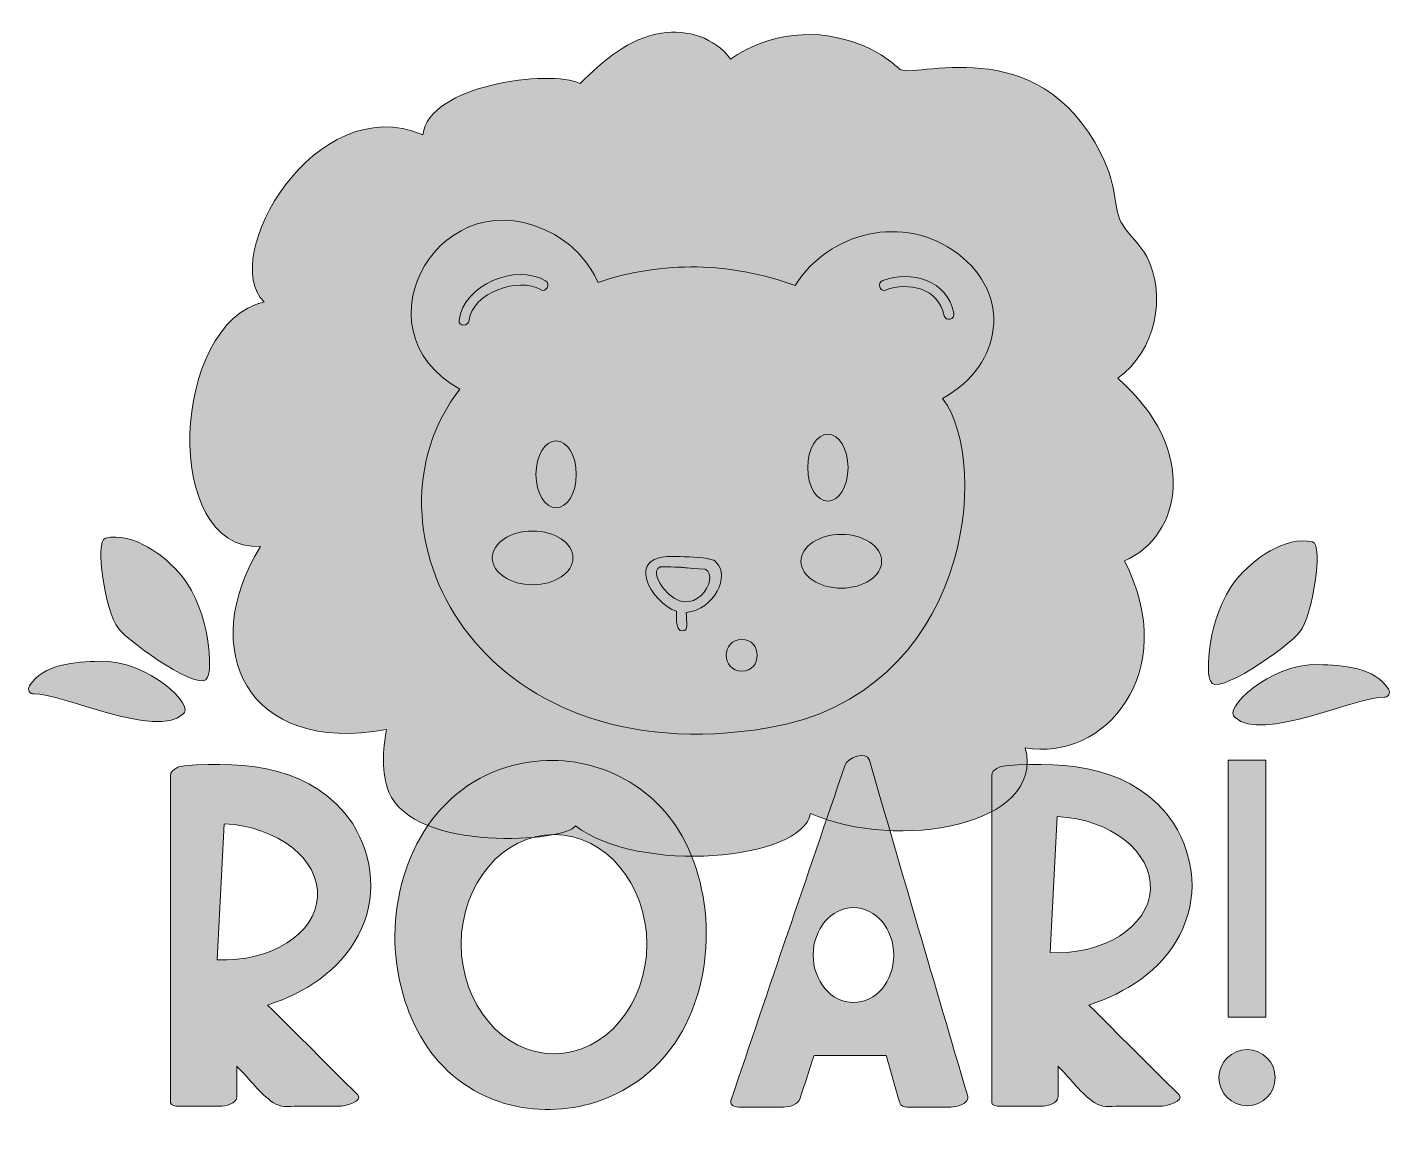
# Model space of a CAD drawing. Header units: inches. Extents: x 54 to 378, y 85 to 345.
import ezdxf

# ---------------------------------------------------------------- set-up
doc = ezdxf.new("R2010")
doc.units = ezdxf.units.IN
doc.header["$MEASUREMENT"] = 0
doc.layers.add('Calque 1', color=7, linetype='Continuous')

# ---------------------------------------------------------------- blocks, each defined once
blk = doc.blocks.new('block 5')
at = {"layer": 'Calque 1', "true_color": 0x343434}
h = blk.add_hatch(color=250, dxfattribs=at)
h.dxf.hatch_style = 2
edge = h.paths.add_edge_path()
edge.add_spline(control_points=[(258, 282.9), (263.7, 284.9), (270.6, 283.4), (272, 276.8), (272.3, 275.3), (274.6, 275.9), (274.3, 277.4), (272.7, 285.3), (264.2, 287.6), (257.4, 285.2), (256, 284.7), (256.6, 282.4), (258, 282.9), (258, 282.9), (258, 282.9), (258, 282.9)], knot_values=[0, 0, 0, 0, 1, 1, 1, 2, 2, 2, 3, 3, 3, 4, 4, 4, 5, 5, 5, 5], degree=3, periodic=1)
at = {"layer": 'Calque 1', "lineweight": 0}
blk.add_open_spline([(258, 282.9), (263.7, 284.9), (270.6, 283.4), (272, 276.8), (272.3, 275.3), (274.6, 275.9), (274.3, 277.4), (272.7, 285.3), (264.2, 287.6), (257.4, 285.2), (256, 284.7), (256.6, 282.4), (258, 282.9), (258, 282.9), (258, 282.9), (258, 282.9)], degree=3, knots=[0, 0, 0, 0, 1, 1, 1, 2, 2, 2, 3, 3, 3, 4, 4, 4, 5, 5, 5, 5], dxfattribs=at)
blk = doc.blocks.new('block 6')
at = {"layer": 'Calque 1', "true_color": 0x343434}
h = blk.add_hatch(color=250, dxfattribs=at)
h.dxf.hatch_style = 2
edge = h.paths.add_edge_path()
edge.add_spline(control_points=[(177.1, 285.1), (170, 289.3), (157.6, 284.2), (156.5, 275.7), (156.3, 274.2), (158.7, 274.2), (158.9, 275.7), (159.7, 282.3), (170.7, 286.1), (175.9, 283), (177.2, 282.2), (178.4, 284.3), (177.1, 285.1), (177.1, 285.1), (177.1, 285.1), (177.1, 285.1)], knot_values=[0, 0, 0, 0, 1, 1, 1, 2, 2, 2, 3, 3, 3, 4, 4, 4, 5, 5, 5, 5], degree=3, periodic=1)
at = {"layer": 'Calque 1', "lineweight": 0}
blk.add_open_spline([(177.1, 285.1), (170, 289.3), (157.6, 284.2), (156.5, 275.7), (156.3, 274.2), (158.7, 274.2), (158.9, 275.7), (159.7, 282.3), (170.7, 286.1), (175.9, 283), (177.2, 282.2), (178.4, 284.3), (177.1, 285.1), (177.1, 285.1), (177.1, 285.1), (177.1, 285.1)], degree=3, knots=[0, 0, 0, 0, 1, 1, 1, 2, 2, 2, 3, 3, 3, 4, 4, 4, 5, 5, 5, 5], dxfattribs=at)
blk = doc.blocks.new('block 4')
at = {"layer": 'Calque 1'}
for name in ['block 6', 'block 5']:
    blk.add_blockref(name, (0, 0), dxfattribs=at)
blk = doc.blocks.new('block 7')
at = {"layer": 'Calque 1', "true_color": 0x343434}
h = blk.add_hatch(color=250, dxfattribs=at)
h.dxf.hatch_style = 2
edge = h.paths.add_edge_path()
edge.add_spline(control_points=[(223.8, 192.1), (228.7, 192.1), (228.7, 199.7), (223.8, 199.7), (218.9, 199.7), (218.9, 192.1), (223.8, 192.1), (223.8, 192.1), (223.8, 192.1), (223.8, 192.1)], knot_values=[0, 0, 0, 0, 1, 1, 1, 2, 2, 2, 3, 3, 3, 3], degree=3, periodic=1)
at = {"layer": 'Calque 1', "lineweight": 0}
blk.add_open_spline([(223.8, 192.1), (228.7, 192.1), (228.7, 199.7), (223.8, 199.7), (218.9, 199.7), (218.9, 192.1), (223.8, 192.1), (223.8, 192.1), (223.8, 192.1), (223.8, 192.1)], degree=3, knots=[0, 0, 0, 0, 1, 1, 1, 2, 2, 2, 3, 3, 3, 3], dxfattribs=at)
blk = doc.blocks.new('block 3')
at = {"layer": 'Calque 1', "true_color": 0xd27444}
h = blk.add_hatch(color=23, dxfattribs=at)
h.dxf.hatch_style = 2
edge = h.paths.add_edge_path()
edge.add_spline(control_points=[(313.3, 261.9), (322.4, 268.5), (325, 281.4), (320.2, 290.9), (318.7, 293.8), (316.2, 295.7), (314.5, 298.4), (312, 302.3), (313.8, 306.3), (309.3, 315.4), (294.3, 345.4), (264.3, 332.8), (261.3, 335.6), (258.6, 338.1), (255.6, 340), (252.2, 341.3), (242, 345.5), (230.1, 344.3), (221.1, 337.9), (217.4, 343.1), (210.9, 345), (204.7, 344.1), (196.9, 342.9), (190.8, 337.5), (185.3, 332.1), (178.2, 335.6), (149.1, 331.7), (147.9, 319.9), (122.1, 330.8), (99.1, 290.5), (110.1, 280.1), (87.9, 275), (85.5, 220.8), (109.2, 221.8), (94, 197.3), (106, 172.1), (139.2, 178.2), (138.4, 173.3), (137.9, 168), (139.8, 163.3), (145.7, 148.9), (182.1, 151.4), (184.2, 155.3), (199.3, 143.7), (237.9, 147), (240.2, 158.2), (260.9, 149.2), (296.1, 155.2), (291.3, 173.9), (310, 170.4), (328.6, 191.8), (314.9, 218.4), (328.5, 224.3), (332.8, 244.8), (313.3, 261.9)], knot_values=[0, 0, 0, 0, 1, 1, 1, 2, 2, 2, 3, 3, 3, 4, 4, 4, 5, 5, 5, 6, 6, 6, 7, 7, 7, 8, 8, 8, 9, 9, 9, 10, 10, 10, 11, 11, 11, 12, 12, 12, 13, 13, 13, 14, 14, 14, 15, 15, 15, 16, 16, 16, 17, 17, 17, 18, 18, 18, 18], degree=3, periodic=1)
at = {"layer": 'Calque 1', "true_color": 0xd1b05a}
h = blk.add_hatch(color=43, dxfattribs=at)
h.dxf.hatch_style = 2
edge = h.paths.add_edge_path()
edge.add_spline(control_points=[(275.3, 291.5), (262.3, 301.3), (244.6, 296.8), (236.5, 284), (221.5, 289.5), (204.9, 290), (189.6, 284.7), (187.4, 289.4), (183.9, 293.5), (179.2, 296.1), (152.6, 311), (130.8, 273.6), (156.7, 259.3), (131.2, 226.7), (160.3, 167), (230, 178.6), (277.8, 186.5), (283.5, 241.4), (271.6, 257.1), (286.3, 265.2), (287.9, 282), (275.3, 291.5)], knot_values=[0, 0, 0, 0, 1, 1, 1, 2, 2, 2, 3, 3, 3, 4, 4, 4, 5, 5, 5, 6, 6, 6, 7, 7, 7, 7], degree=3, periodic=1)
at = {"layer": 'Calque 1', "true_color": 0x343434}
h = blk.add_hatch(color=250, dxfattribs=at)
h.dxf.hatch_style = 2
edge = h.paths.add_edge_path()
edge.add_spline(control_points=[(179.6, 247), (182.25, 247), (184.4, 243.42), (184.4, 239), (184.4, 234.58), (182.25, 231), (179.6, 231), (176.95, 231), (174.8, 234.58), (174.8, 239), (174.8, 243.42), (176.95, 247), (179.6, 247)], knot_values=[0, 0, 0, 0, 1, 1, 1, 2, 2, 2, 3, 3, 3, 4, 4, 4, 4], degree=3, periodic=1)
h = blk.add_hatch(color=250, dxfattribs=at)
h.dxf.hatch_style = 2
edge = h.paths.add_edge_path()
edge.add_spline(control_points=[(244.3, 248.6), (246.95, 248.6), (249.1, 245.02), (249.1, 240.6), (249.1, 236.18), (246.95, 232.6), (244.3, 232.6), (241.65, 232.6), (239.5, 236.18), (239.5, 240.6), (239.5, 245.02), (241.65, 248.6), (244.3, 248.6)], knot_values=[0, 0, 0, 0, 1, 1, 1, 2, 2, 2, 3, 3, 3, 4, 4, 4, 4], degree=3, periodic=1)
at = {"layer": 'Calque 1', "true_color": 0xf4e3bd}
h = blk.add_hatch(color=254, dxfattribs=at)
h.dxf.hatch_style = 2
edge = h.paths.add_edge_path()
edge.add_spline(control_points=[(174, 225.5), (179.3, 225.5), (183.6, 222.63), (183.6, 219.1), (183.6, 215.57), (179.3, 212.7), (174, 212.7), (168.7, 212.7), (164.4, 215.57), (164.4, 219.1), (164.4, 222.63), (168.7, 225.5), (174, 225.5)], knot_values=[0, 0, 0, 0, 1, 1, 1, 2, 2, 2, 3, 3, 3, 4, 4, 4, 4], degree=3, periodic=1)
h = blk.add_hatch(color=254, dxfattribs=at)
h.dxf.hatch_style = 2
edge = h.paths.add_edge_path()
edge.add_spline(control_points=[(247.5, 224.7), (252.8, 224.7), (257.1, 221.83), (257.1, 218.3), (257.1, 214.77), (252.8, 211.9), (247.5, 211.9), (242.2, 211.9), (237.9, 214.77), (237.9, 218.3), (237.9, 221.83), (242.2, 224.7), (247.5, 224.7)], knot_values=[0, 0, 0, 0, 1, 1, 1, 2, 2, 2, 3, 3, 3, 4, 4, 4, 4], degree=3, periodic=1)
at = {"layer": 'Calque 1', "true_color": 0x343434}
h = blk.add_hatch(color=250, dxfattribs=at)
h.dxf.hatch_style = 2
edge = h.paths.add_edge_path()
edge.add_spline(control_points=[(217.7, 218), (217.4, 218.6), (216.9, 218.7), (216.4, 218.7), (214.4, 219.4), (210.4, 219.4), (208.3, 219.4), (195.2, 220.3), (202.4, 208.2), (208.3, 206.4), (208.2, 204), (208.2, 201.7), (209.6, 201.7), (211.3, 201.7), (210.6, 203.6), (210.6, 206.1), (217.3, 206.7), (221.1, 215.1), (217.7, 218)], knot_values=[0, 0, 0, 0, 1, 1, 1, 2, 2, 2, 3, 3, 3, 4, 4, 4, 5, 5, 5, 6, 6, 6, 6], degree=3, periodic=1)
edge = h.paths.add_edge_path()
edge.add_spline(control_points=[(205.2, 211.8), (204.2, 213.1), (202.3, 216), (204.4, 217), (212.9, 216.8), (206.1, 217), (215.1, 216.4), (218.9, 214.4), (212, 203.3), (205.2, 211.8)], knot_values=[0, 0, 0, 0, 1, 1, 1, 2, 2, 2, 3, 3, 3, 3], degree=3, periodic=1)
at = {"layer": 'Calque 1', "lineweight": 0}
for points, knots in [([(313.3, 261.9), (322.4, 268.5), (325, 281.4), (320.2, 290.9), (318.7, 293.8), (316.2, 295.7), (314.5, 298.4), (312, 302.3), (313.8, 306.3), (309.3, 315.4), (294.3, 345.4), (264.3, 332.8), (261.3, 335.6), (258.6, 338.1), (255.6, 340), (252.2, 341.3), (242, 345.5), (230.1, 344.3), (221.1, 337.9), (217.4, 343.1), (210.9, 345), (204.7, 344.1), (196.9, 342.9), (190.8, 337.5), (185.3, 332.1), (178.2, 335.6), (149.1, 331.7), (147.9, 319.9), (122.1, 330.8), (99.1, 290.5), (110.1, 280.1), (87.9, 275), (85.5, 220.8), (109.2, 221.8), (94, 197.3), (106, 172.1), (139.2, 178.2), (138.4, 173.3), (137.9, 168), (139.8, 163.3), (145.7, 148.9), (182.1, 151.4), (184.2, 155.3), (199.3, 143.7), (237.9, 147), (240.2, 158.2), (260.9, 149.2), (296.1, 155.2), (291.3, 173.9), (310, 170.4), (328.6, 191.8), (314.9, 218.4), (328.5, 224.3), (332.8, 244.8), (313.3, 261.9)], [0, 0, 0, 0, 1, 1, 1, 2, 2, 2, 3, 3, 3, 4, 4, 4, 5, 5, 5, 6, 6, 6, 7, 7, 7, 8, 8, 8, 9, 9, 9, 10, 10, 10, 11, 11, 11, 12, 12, 12, 13, 13, 13, 14, 14, 14, 15, 15, 15, 16, 16, 16, 17, 17, 17, 18, 18, 18, 18]), ([(275.3, 291.5), (262.3, 301.3), (244.6, 296.8), (236.5, 284), (221.5, 289.5), (204.9, 290), (189.6, 284.7), (187.4, 289.4), (183.9, 293.5), (179.2, 296.1), (152.6, 311), (130.8, 273.6), (156.7, 259.3), (131.2, 226.7), (160.3, 167), (230, 178.6), (277.8, 186.5), (283.5, 241.4), (271.6, 257.1), (286.3, 265.2), (287.9, 282), (275.3, 291.5)], [0, 0, 0, 0, 1, 1, 1, 2, 2, 2, 3, 3, 3, 4, 4, 4, 5, 5, 5, 6, 6, 6, 7, 7, 7, 7]), ([(179.6, 247), (182.25, 247), (184.4, 243.42), (184.4, 239), (184.4, 234.58), (182.25, 231), (179.6, 231), (176.95, 231), (174.8, 234.58), (174.8, 239), (174.8, 243.42), (176.95, 247), (179.6, 247)], [0, 0, 0, 0, 1, 1, 1, 2, 2, 2, 3, 3, 3, 4, 4, 4, 4]), ([(244.3, 248.6), (246.95, 248.6), (249.1, 245.02), (249.1, 240.6), (249.1, 236.18), (246.95, 232.6), (244.3, 232.6), (241.65, 232.6), (239.5, 236.18), (239.5, 240.6), (239.5, 245.02), (241.65, 248.6), (244.3, 248.6)], [0, 0, 0, 0, 1, 1, 1, 2, 2, 2, 3, 3, 3, 4, 4, 4, 4]), ([(174, 225.5), (179.3, 225.5), (183.6, 222.63), (183.6, 219.1), (183.6, 215.57), (179.3, 212.7), (174, 212.7), (168.7, 212.7), (164.4, 215.57), (164.4, 219.1), (164.4, 222.63), (168.7, 225.5), (174, 225.5)], [0, 0, 0, 0, 1, 1, 1, 2, 2, 2, 3, 3, 3, 4, 4, 4, 4]), ([(247.5, 224.7), (252.8, 224.7), (257.1, 221.83), (257.1, 218.3), (257.1, 214.77), (252.8, 211.9), (247.5, 211.9), (242.2, 211.9), (237.9, 214.77), (237.9, 218.3), (237.9, 221.83), (242.2, 224.7), (247.5, 224.7)], [0, 0, 0, 0, 1, 1, 1, 2, 2, 2, 3, 3, 3, 4, 4, 4, 4]), ([(217.7, 218), (217.4, 218.6), (216.9, 218.7), (216.4, 218.7), (214.4, 219.4), (210.4, 219.4), (208.3, 219.4), (195.2, 220.3), (202.4, 208.2), (208.3, 206.4), (208.2, 204), (208.2, 201.7), (209.6, 201.7), (211.3, 201.7), (210.6, 203.6), (210.6, 206.1), (217.3, 206.7), (221.1, 215.1), (217.7, 218)], [0, 0, 0, 0, 1, 1, 1, 2, 2, 2, 3, 3, 3, 4, 4, 4, 5, 5, 5, 6, 6, 6, 6]), ([(205.2, 211.8), (204.2, 213.1), (202.3, 216), (204.4, 217), (212.9, 216.8), (206.1, 217), (215.1, 216.4), (218.9, 214.4), (212, 203.3), (205.2, 211.8)], [0, 0, 0, 0, 1, 1, 1, 2, 2, 2, 3, 3, 3, 3])]:
    blk.add_open_spline(points, degree=3, knots=knots, dxfattribs=at)
at = {"layer": 'Calque 1'}
for name in ['block 4', 'block 7']:
    blk.add_blockref(name, (0, 0), dxfattribs=at)
blk = doc.blocks.new('block 9')
at = {"layer": 'Calque 1', "true_color": 0xa3c18f}
h = blk.add_hatch(color=253, dxfattribs=at)
h.dxf.hatch_style = 2
edge = h.paths.add_edge_path()
edge.add_spline(control_points=[(171.7, 170.2), (151.9, 166.4), (141.4, 148.2), (141.2, 129.1), (141.4, 112.2), (149, 95.4), (166, 89.6), (180.2, 84.8), (196.4, 89.3), (205.9, 100.9), (217.3, 114.8), (218.2, 137.4), (209.6, 152.8), (202.1, 166.3), (186.6, 173.1), (171.7, 170.2)], knot_values=[0, 0, 0, 0, 1, 1, 1, 2, 2, 2, 3, 3, 3, 4, 4, 4, 5, 5, 5, 5], degree=3, periodic=1)
edge = h.paths.add_edge_path()
edge.add_spline(control_points=[(179.1, 101), (166.9, 101), (157, 112.7), (157, 127.1), (157, 141.5), (166.9, 153.2), (179.1, 153.2), (191.3, 153.2), (201.2, 141.5), (201.2, 127.1), (201.2, 112.7), (191.3, 101), (179.1, 101)], knot_values=[0, 0, 0, 0, 1, 1, 1, 2, 2, 2, 3, 3, 3, 4, 4, 4, 4], degree=3, periodic=1)
at = {"layer": 'Calque 1', "true_color": 0x668852}
h = blk.add_hatch(color=85, dxfattribs=at)
h.dxf.hatch_style = 2
edge = h.paths.add_edge_path()
edge.add_spline(control_points=[(254.2, 170.9), (253.5, 173.3), (248.9, 171.4), (248.4, 169.8), (239.3, 143.1), (230.2, 116.5), (221.2, 89.8), (221.1, 89.4), (221.2, 89.1), (221.4, 88.9), (221.6, 88.6), (222.1, 88.3), (223.1, 88.3), (226.6, 88.3), (230.1, 88.3), (233.7, 88.3), (235.2, 88.3), (237.2, 88.8), (237.7, 90.4), (238.8, 93.8), (239.9, 97.2), (241, 100.6), (246.8, 100.6), (252.5, 100.6), (258.2, 100.6), (259.3, 96.8), (260.3, 93.1), (261.4, 89.3), (261.6, 88.6), (262.5, 88.3), (263.2, 88.3), (266.7, 88.3), (270.1, 88.3), (273.6, 88.3), (274.7, 88.3), (278.1, 89), (277.6, 90.9), (269.7, 117.6), (261.9, 144.3), (254.2, 170.9)], knot_values=[0, 0, 0, 0, 1, 1, 1, 2, 2, 2, 3, 3, 3, 4, 4, 4, 5, 5, 5, 6, 6, 6, 7, 7, 7, 8, 8, 8, 9, 9, 9, 10, 10, 10, 11, 11, 11, 12, 12, 12, 13, 13, 13, 13], degree=3, periodic=1)
edge = h.paths.add_edge_path()
edge.add_spline(control_points=[(250.4, 113.2), (245.1, 113.2), (240.8, 118.3), (240.8, 124.5), (240.8, 130.7), (245.1, 135.8), (250.4, 135.8), (255.7, 135.8), (260, 130.7), (260, 124.5), (260, 118.2), (255.7, 113.2), (250.4, 113.2)], knot_values=[0, 0, 0, 0, 1, 1, 1, 2, 2, 2, 3, 3, 3, 4, 4, 4, 4], degree=3, periodic=1)
h = blk.add_hatch(color=85, dxfattribs=at)
h.dxf.hatch_style = 2
edge = h.paths.add_edge_path()
edge.add_spline(control_points=[(132.5, 129.2), (137.1, 137.9), (136.2, 147.7), (131.1, 155.9), (121.9, 169.4), (106.1, 170.7), (91.1, 169.6), (90, 169.5), (87.8, 168.8), (87.8, 167.3), (87.8, 141.3), (87.8, 115.3), (87.8, 89.3), (87.8, 88.6), (89.2, 88.5), (89.5, 88.5), (92.8, 88.5), (96.2, 88.5), (99.5, 88.5), (100.8, 88.5), (103.6, 89.1), (103.6, 90.8), (103.6, 93.2), (103.6, 95.6), (103.6, 98), (103.7, 97.9), (103.8, 97.8), (104, 97.6), (106.6, 95), (109.2, 91.4), (112.2, 89.4), (114, 88.1), (115.8, 88.5), (118.1, 88.5), (121.6, 88.5), (125, 88.5), (128.5, 88.5), (129.3, 88.5), (133.8, 89.7), (132.4, 91.2), (125.2, 98.3), (118.1, 105.5), (110.9, 112.6), (119.8, 115.5), (128, 120.7), (132.5, 129.2)], knot_values=[0, 0, 0, 0, 1, 1, 1, 2, 2, 2, 3, 3, 3, 4, 4, 4, 5, 5, 5, 6, 6, 6, 7, 7, 7, 8, 8, 8, 9, 9, 9, 10, 10, 10, 11, 11, 11, 12, 12, 12, 13, 13, 13, 14, 14, 14, 15, 15, 15, 15], degree=3, periodic=1)
edge = h.paths.add_edge_path()
edge.add_spline(control_points=[(122.8, 138.4), (122.3, 129.5), (111.6, 122.8), (98.9, 123.4), (98.9, 123.4), (100.6, 155.8), (100.6, 155.8), (113.3, 155.1), (123.3, 147.3), (122.8, 138.4)], knot_values=[0, 0, 0, 0, 1, 1, 1, 2, 2, 2, 3, 3, 3, 3], degree=3, periodic=1)
at = {"layer": 'Calque 1', "true_color": 0xa3c18f}
h = blk.add_hatch(color=253, dxfattribs=at)
h.dxf.hatch_style = 2
edge = h.paths.add_edge_path()
edge.add_spline(control_points=[(328, 129.2), (332.6, 137.9), (331.7, 147.7), (326.6, 155.9), (317.4, 169.4), (301.6, 170.7), (286.6, 169.6), (285.5, 169.5), (283.3, 168.8), (283.3, 167.3), (283.3, 141.3), (283.3, 115.3), (283.3, 89.3), (283.3, 88.6), (284.7, 88.5), (285, 88.5), (288.3, 88.5), (291.7, 88.5), (295, 88.5), (296.3, 88.5), (299.1, 89.1), (299.1, 90.8), (299.1, 93.2), (299.1, 95.6), (299.1, 98), (299.2, 97.9), (299.3, 97.8), (299.5, 97.6), (302.1, 95), (304.7, 91.4), (307.7, 89.4), (309.5, 88.1), (311.3, 88.5), (313.6, 88.5), (317.1, 88.5), (320.5, 88.5), (324, 88.5), (324.8, 88.5), (329.3, 89.7), (327.9, 91.2), (320.7, 98.3), (313.6, 105.5), (306.4, 112.6), (315.3, 115.5), (323.6, 120.7), (328, 129.2)], knot_values=[0, 0, 0, 0, 1, 1, 1, 2, 2, 2, 3, 3, 3, 4, 4, 4, 5, 5, 5, 6, 6, 6, 7, 7, 7, 8, 8, 8, 9, 9, 9, 10, 10, 10, 11, 11, 11, 12, 12, 12, 13, 13, 13, 14, 14, 14, 15, 15, 15, 15], degree=3, periodic=1)
edge = h.paths.add_edge_path()
edge.add_spline(control_points=[(321.1, 140.1), (320.6, 131.2), (309.9, 124.5), (297.2, 125.1), (297.2, 125.1), (298.9, 157.5), (298.9, 157.5), (311.6, 156.9), (321.5, 149.1), (321.1, 140.1)], knot_values=[0, 0, 0, 0, 1, 1, 1, 2, 2, 2, 3, 3, 3, 3], degree=3, periodic=1)
at = {"layer": 'Calque 1', "true_color": 0x668852}
h = blk.add_hatch(color=85, dxfattribs=at)
h.dxf.hatch_style = 2
h.paths.add_polyline_path([(339.6, 170.9), (348.6, 170.9), (348.6, 109.7), (339.6, 109.7)])
h = blk.add_hatch(color=85, dxfattribs=at)
h.dxf.hatch_style = 2
edge = h.paths.add_edge_path()
edge.add_spline(control_points=[(344.1, 102), (347.8, 102), (350.8, 99), (350.8, 95.3), (350.8, 91.6), (347.8, 88.6), (344.1, 88.6), (340.4, 88.6), (337.4, 91.6), (337.4, 95.3), (337.4, 99), (340.4, 102), (344.1, 102)], knot_values=[0, 0, 0, 0, 1, 1, 1, 2, 2, 2, 3, 3, 3, 4, 4, 4, 4], degree=3, periodic=1)
at = {"layer": 'Calque 1', "lineweight": 0}
blk.add_lwpolyline([(339.6, 170.9), (348.6, 170.9), (348.6, 109.7), (339.6, 109.7), (339.6, 170.9)], dxfattribs=at)
for points, knots in [([(171.7, 170.2), (151.9, 166.4), (141.4, 148.2), (141.2, 129.1), (141.4, 112.2), (149, 95.4), (166, 89.6), (180.2, 84.8), (196.4, 89.3), (205.9, 100.9), (217.3, 114.8), (218.2, 137.4), (209.6, 152.8), (202.1, 166.3), (186.6, 173.1), (171.7, 170.2)], [0, 0, 0, 0, 1, 1, 1, 2, 2, 2, 3, 3, 3, 4, 4, 4, 5, 5, 5, 5]), ([(254.2, 170.9), (253.5, 173.3), (248.9, 171.4), (248.4, 169.8), (239.3, 143.1), (230.2, 116.5), (221.2, 89.8), (221.1, 89.4), (221.2, 89.1), (221.4, 88.9), (221.6, 88.6), (222.1, 88.3), (223.1, 88.3), (226.6, 88.3), (230.1, 88.3), (233.7, 88.3), (235.2, 88.3), (237.2, 88.8), (237.7, 90.4), (238.8, 93.8), (239.9, 97.2), (241, 100.6), (246.8, 100.6), (252.5, 100.6), (258.2, 100.6), (259.3, 96.8), (260.3, 93.1), (261.4, 89.3), (261.6, 88.6), (262.5, 88.3), (263.2, 88.3), (266.7, 88.3), (270.1, 88.3), (273.6, 88.3), (274.7, 88.3), (278.1, 89), (277.6, 90.9), (269.7, 117.6), (261.9, 144.3), (254.2, 170.9)], [0, 0, 0, 0, 1, 1, 1, 2, 2, 2, 3, 3, 3, 4, 4, 4, 5, 5, 5, 6, 6, 6, 7, 7, 7, 8, 8, 8, 9, 9, 9, 10, 10, 10, 11, 11, 11, 12, 12, 12, 13, 13, 13, 13]), ([(132.5, 129.2), (137.1, 137.9), (136.2, 147.7), (131.1, 155.9), (121.9, 169.4), (106.1, 170.7), (91.1, 169.6), (90, 169.5), (87.8, 168.8), (87.8, 167.3), (87.8, 141.3), (87.8, 115.3), (87.8, 89.3), (87.8, 88.6), (89.2, 88.5), (89.5, 88.5), (92.8, 88.5), (96.2, 88.5), (99.5, 88.5), (100.8, 88.5), (103.6, 89.1), (103.6, 90.8), (103.6, 93.2), (103.6, 95.6), (103.6, 98), (103.7, 97.9), (103.8, 97.8), (104, 97.6), (106.6, 95), (109.2, 91.4), (112.2, 89.4), (114, 88.1), (115.8, 88.5), (118.1, 88.5), (121.6, 88.5), (125, 88.5), (128.5, 88.5), (129.3, 88.5), (133.8, 89.7), (132.4, 91.2), (125.2, 98.3), (118.1, 105.5), (110.9, 112.6), (119.8, 115.5), (128, 120.7), (132.5, 129.2)], [0, 0, 0, 0, 1, 1, 1, 2, 2, 2, 3, 3, 3, 4, 4, 4, 5, 5, 5, 6, 6, 6, 7, 7, 7, 8, 8, 8, 9, 9, 9, 10, 10, 10, 11, 11, 11, 12, 12, 12, 13, 13, 13, 14, 14, 14, 15, 15, 15, 15]), ([(328, 129.2), (332.6, 137.9), (331.7, 147.7), (326.6, 155.9), (317.4, 169.4), (301.6, 170.7), (286.6, 169.6), (285.5, 169.5), (283.3, 168.8), (283.3, 167.3), (283.3, 141.3), (283.3, 115.3), (283.3, 89.3), (283.3, 88.6), (284.7, 88.5), (285, 88.5), (288.3, 88.5), (291.7, 88.5), (295, 88.5), (296.3, 88.5), (299.1, 89.1), (299.1, 90.8), (299.1, 93.2), (299.1, 95.6), (299.1, 98), (299.2, 97.9), (299.3, 97.8), (299.5, 97.6), (302.1, 95), (304.7, 91.4), (307.7, 89.4), (309.5, 88.1), (311.3, 88.5), (313.6, 88.5), (317.1, 88.5), (320.5, 88.5), (324, 88.5), (324.8, 88.5), (329.3, 89.7), (327.9, 91.2), (320.7, 98.3), (313.6, 105.5), (306.4, 112.6), (315.3, 115.5), (323.6, 120.7), (328, 129.2)], [0, 0, 0, 0, 1, 1, 1, 2, 2, 2, 3, 3, 3, 4, 4, 4, 5, 5, 5, 6, 6, 6, 7, 7, 7, 8, 8, 8, 9, 9, 9, 10, 10, 10, 11, 11, 11, 12, 12, 12, 13, 13, 13, 14, 14, 14, 15, 15, 15, 15]), ([(321.1, 140.1), (320.6, 131.2), (309.9, 124.5), (297.2, 125.1), (297.2, 125.1), (298.9, 157.5), (298.9, 157.5), (311.6, 156.9), (321.5, 149.1), (321.1, 140.1)], [0, 0, 0, 0, 1, 1, 1, 2, 2, 2, 3, 3, 3, 3]), ([(122.8, 138.4), (122.3, 129.5), (111.6, 122.8), (98.9, 123.4), (98.9, 123.4), (100.6, 155.8), (100.6, 155.8), (113.3, 155.1), (123.3, 147.3), (122.8, 138.4)], [0, 0, 0, 0, 1, 1, 1, 2, 2, 2, 3, 3, 3, 3]), ([(179.1, 101), (166.9, 101), (157, 112.7), (157, 127.1), (157, 141.5), (166.9, 153.2), (179.1, 153.2), (191.3, 153.2), (201.2, 141.5), (201.2, 127.1), (201.2, 112.7), (191.3, 101), (179.1, 101)], [0, 0, 0, 0, 1, 1, 1, 2, 2, 2, 3, 3, 3, 4, 4, 4, 4]), ([(250.4, 113.2), (245.1, 113.2), (240.8, 118.3), (240.8, 124.5), (240.8, 130.7), (245.1, 135.8), (250.4, 135.8), (255.7, 135.8), (260, 130.7), (260, 124.5), (260, 118.2), (255.7, 113.2), (250.4, 113.2)], [0, 0, 0, 0, 1, 1, 1, 2, 2, 2, 3, 3, 3, 4, 4, 4, 4]), ([(344.1, 102), (347.8, 102), (350.8, 99), (350.8, 95.3), (350.8, 91.6), (347.8, 88.6), (344.1, 88.6), (340.4, 88.6), (337.4, 91.6), (337.4, 95.3), (337.4, 99), (340.4, 102), (344.1, 102)], [0, 0, 0, 0, 1, 1, 1, 2, 2, 2, 3, 3, 3, 4, 4, 4, 4])]:
    blk.add_open_spline(points, degree=3, knots=knots, dxfattribs=at)
blk = doc.blocks.new('block 11')
at = {"layer": 'Calque 1', "true_color": 0x668852}
h = blk.add_hatch(color=85, dxfattribs=at)
h.dxf.hatch_style = 2
edge = h.paths.add_edge_path()
edge.add_spline(control_points=[(356.6, 201.4), (359.8, 205.5), (362.3, 222.3), (359.7, 222.9), (353.2, 224.5), (345.3, 218.6), (341.6, 214), (334.4, 205), (334.3, 190.9), (335.4, 189.8), (336.3, 185.6), (354, 198), (356.6, 201.4)], knot_values=[0, 0, 0, 0, 1, 1, 1, 2, 2, 2, 3, 3, 3, 4, 4, 4, 4], degree=3, periodic=1)
at = {"layer": 'Calque 1', "true_color": 0xa3c18f}
h = blk.add_hatch(color=253, dxfattribs=at)
h.dxf.hatch_style = 2
edge = h.paths.add_edge_path()
edge.add_spline(control_points=[(377.8, 187.8), (374.5, 193.1), (366.8, 193.5), (361.1, 193.7), (349.4, 194.1), (338, 182.7), (341.3, 181.1), (347.4, 175), (370.4, 186.2), (376.7, 185.9), (377.7, 185.8), (378.3, 187), (377.8, 187.8)], knot_values=[0, 0, 0, 0, 1, 1, 1, 2, 2, 2, 3, 3, 3, 4, 4, 4, 4], degree=3, periodic=1)
at = {"layer": 'Calque 1', "lineweight": 0}
for points in [[(356.6, 201.4), (359.8, 205.5), (362.3, 222.3), (359.7, 222.9), (353.2, 224.5), (345.3, 218.6), (341.6, 214), (334.4, 205), (334.3, 190.9), (335.4, 189.8), (336.3, 185.6), (354, 198), (356.6, 201.4)], [(377.8, 187.8), (374.5, 193.1), (366.8, 193.5), (361.1, 193.7), (349.4, 194.1), (338, 182.7), (341.3, 181.1), (347.4, 175), (370.4, 186.2), (376.7, 185.9), (377.7, 185.8), (378.3, 187), (377.8, 187.8)]]:
    blk.add_open_spline(points, degree=3, knots=[0, 0, 0, 0, 1, 1, 1, 2, 2, 2, 3, 3, 3, 4, 4, 4, 4], dxfattribs=at)
blk = doc.blocks.new('block 12')
at = {"layer": 'Calque 1', "true_color": 0x668852}
h = blk.add_hatch(color=85, dxfattribs=at)
h.dxf.hatch_style = 2
edge = h.paths.add_edge_path()
edge.add_spline(control_points=[(75.4, 202.3), (72.2, 206.4), (69.7, 223.2), (72.3, 223.8), (78.8, 225.4), (86.7, 219.5), (90.4, 214.9), (97.6, 205.9), (97.7, 191.8), (96.6, 190.7), (95.7, 186.4), (78, 198.9), (75.4, 202.3)], knot_values=[0, 0, 0, 0, 1, 1, 1, 2, 2, 2, 3, 3, 3, 4, 4, 4, 4], degree=3, periodic=1)
at = {"layer": 'Calque 1', "true_color": 0xa3c18f}
h = blk.add_hatch(color=253, dxfattribs=at)
h.dxf.hatch_style = 2
edge = h.paths.add_edge_path()
edge.add_spline(control_points=[(54.2, 188.6), (57.5, 193.9), (65.2, 194.3), (70.9, 194.5), (82.6, 194.9), (94, 183.5), (90.7, 181.9), (84.6, 175.8), (61.6, 187), (55.3, 186.7), (54.3, 186.6), (53.7, 187.8), (54.2, 188.6)], knot_values=[0, 0, 0, 0, 1, 1, 1, 2, 2, 2, 3, 3, 3, 4, 4, 4, 4], degree=3, periodic=1)
at = {"layer": 'Calque 1', "lineweight": 0}
for points in [[(75.4, 202.3), (72.2, 206.4), (69.7, 223.2), (72.3, 223.8), (78.8, 225.4), (86.7, 219.5), (90.4, 214.9), (97.6, 205.9), (97.7, 191.8), (96.6, 190.7), (95.7, 186.4), (78, 198.9), (75.4, 202.3)], [(54.2, 188.6), (57.5, 193.9), (65.2, 194.3), (70.9, 194.5), (82.6, 194.9), (94, 183.5), (90.7, 181.9), (84.6, 175.8), (61.6, 187), (55.3, 186.7), (54.3, 186.6), (53.7, 187.8), (54.2, 188.6)]]:
    blk.add_open_spline(points, degree=3, knots=[0, 0, 0, 0, 1, 1, 1, 2, 2, 2, 3, 3, 3, 4, 4, 4, 4], dxfattribs=at)
blk = doc.blocks.new('block 10')
at = {"layer": 'Calque 1'}
for name in ['block 12', 'block 11']:
    blk.add_blockref(name, (0, 0), dxfattribs=at)
blk = doc.blocks.new('block 8')
at = {"layer": 'Calque 1'}
for name in ['block 10', 'block 9']:
    blk.add_blockref(name, (0, 0), dxfattribs=at)
blk = doc.blocks.new('block 2')
at = {"layer": 'Calque 1'}
for name in ['block 3', 'block 8']:
    blk.add_blockref(name, (0, 0), dxfattribs=at)

msp = doc.modelspace()

# ---------------------------------------------------------------- block references
at = {"layer": 'Calque 1'}
msp.add_blockref('block 2', (0, 0), dxfattribs=at)

doc.saveas('drawing.dxf')
